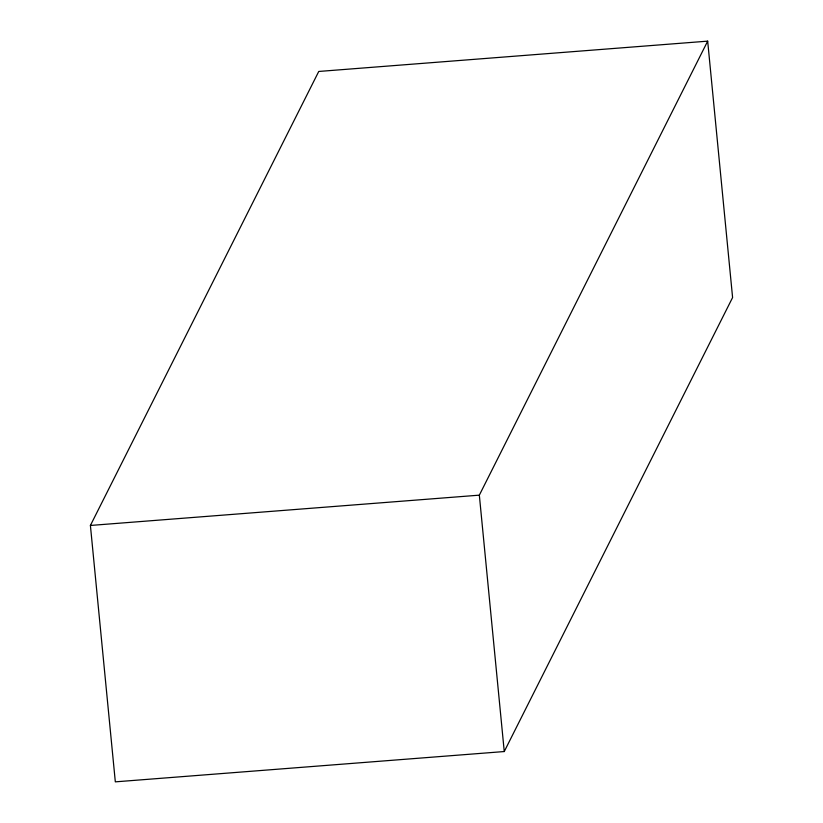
<?xml version="1.0" encoding="UTF-8"?>
<svg xmlns="http://www.w3.org/2000/svg" width="823" height="823" viewBox="0 0 823 823"><rect width="100%" height="100%" fill="white"/><g stroke="black" fill="none" stroke-linecap="round" stroke-linejoin="round"><path stroke-width="1.23" d="M90.407 525.455L318.748 71.457L707.677 41.15L732.593 297.545L504.252 751.543L115.323 781.85L90.407 525.455L479.336 495.158L707.677 41.15M479.336 495.158L504.252 751.543"/></g></svg>
